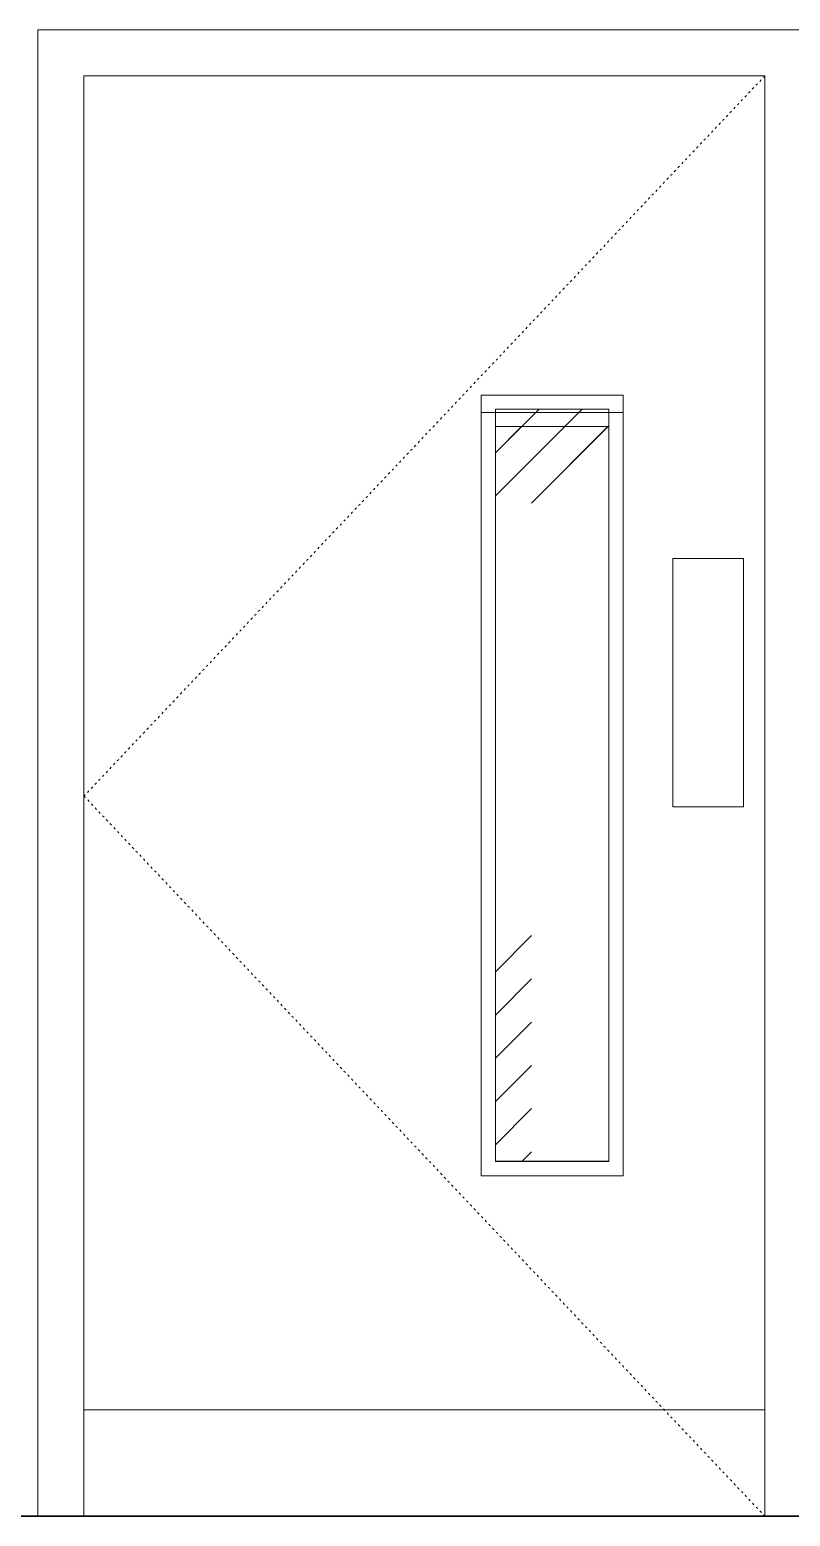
# Model space of a CAD drawing. Header units: millimetres. Extents: x -159872 to 386485, y -250577 to 158966.
# Drawn here: x 227284 to 228356, y -12400 to -10305 of the extents above; entities that cross this region are included whole.
import ezdxf

# ---------------------------------------------------------------- set-up
doc = ezdxf.new("R2010")
doc.units = ezdxf.units.MM
doc.linetypes.add('ISO-03 Dashed Spaced', pattern=[7.62, 3.048, -4.572])
for name, color, linetype, lineweight in [('LDS-elevation', 7, 'Continuous', 9), ('LDS-elevation_Hatch', 7, 'Continuous', 5), ('LDS-ground line', 1, 'Continuous', 35)]:
    doc.layers.add(name, color=color, linetype=linetype, lineweight=lineweight)
pattern_1 = [(-135, (0, 0), (1219.2, 0), [1724.21, -1724.21]), (-135, (0, 61), (1219.2, 0), [2088.397, -1360.022]), (-135, (0, 304.8), (1219.2, 0), [1724.21, -1724.21]), (-135, (0, 365.8), (1219.2, 0), [1525.753, -1922.666]), (-135, (0, 243.8), (1219.2, 0), [431.0523, -431.0523]), (-135, (0, 426.7), (1219.2, 0), [1149.473, -2298.946]), (-135, (0, 487.7), (1219.2, 0), [1149.473, -2298.946]), (-135, (0, 548.6), (1219.2, 0), [1149.473, -2298.946]), (-135, (0, 609.6), (1219.2, 0), [1149.473, -2298.946]), (-135, (0, 182.9), (1219.2, 0), [2298.946, -1149.473]), (-135, (0, 121.9), (1219.2, 0), [2501.586, -946.832])]

# ---------------------------------------------------------------- blocks, each defined once
blk = doc.blocks.new('Group-238')
at = {"layer": 'LDS-elevation_Hatch', "linetype": 'Continuous', "lineweight": 5, "transparency": 33554687}
h = blk.add_hatch(dxfattribs=at)
h.set_pattern_fill('Glass', style=0, pattern_type=2)
h.set_pattern_definition(pattern_1)
h.paths.add_polyline_path([(167266.6, 25593.2), (167426.6, 25593.2), (167426.6, 24557.5), (167266.6, 24557.5)])
at = {"layer": 'LDS-elevation', "color": 7, "linetype": 'Continuous', "lineweight": 13, "transparency": 33554687, "flags": 128}
for points in [[(167246.6, 25613.2), (167446.6, 25613.2), (167446.6, 24537.5), (167246.6, 24537.5)], [(167266.6, 25593.2), (167426.6, 25593.2), (167426.6, 24557.5), (167266.6, 24557.5)]]:
    blk.add_lwpolyline(points, close=True, dxfattribs=at)
blk = doc.blocks.new('Group-239')
at = {"layer": 'LDS-elevation', "color": 7, "transparency": 33554687}
blk.add_blockref('Group-238', (0, 0), dxfattribs=at)
blk = doc.blocks.new('Group-240')
at = {"layer": 'LDS-elevation_Hatch', "linetype": 'Continuous', "lineweight": 5, "transparency": 33554687}
h = blk.add_hatch(dxfattribs=at)
h.set_pattern_fill('Glass', style=0, pattern_type=2)
h.set_pattern_definition(pattern_1)
h.paths.add_polyline_path([(167266.6, 25618), (167426.6, 25618), (167426.6, 24558), (167266.6, 24558)])
at = {"layer": 'LDS-elevation', "color": 7, "linetype": 'Continuous', "lineweight": 13, "transparency": 33554687, "flags": 128}
for points in [[(167246.6, 25637.5), (167446.6, 25637.5), (167446.6, 24537.5), (167246.6, 24537.5)], [(167266.6, 25618), (167426.6, 25618), (167426.6, 24558), (167266.6, 24558)]]:
    blk.add_lwpolyline(points, close=True, dxfattribs=at)
blk = doc.blocks.new('Group-241')
at = {"layer": 'LDS-elevation', "color": 7, "transparency": 33554687}
blk.add_blockref('Group-240', (0, 0), dxfattribs=at)

msp = doc.modelspace()

# ---------------------------------------------------------------- linework, layer by layer
at = {"layer": 'LDS-elevation', "linetype": 'ISO-03 Dashed Spaced', "transparency": 33554687}
for p, q in [((228320.15016, -10370), (227360.17276, -11385)), ((227360.17276, -11385), (228320.15016, -12400))]:
    msp.add_line(p, q, dxfattribs=at)
at = {"layer": 'LDS-elevation', "transparency": 33554687, "flags": 128}
for points in [[(228385.15016, -10305), (227295.17276, -10305), (227295.17276, -12400), (227360.17276, -12400), (227360.17276, -10370), (228320.15016, -10370), (228320.15016, -12400), (228385.15016, -12400)], [(227360.17276, -10370), (228320.15016, -10370), (228320.15016, -12400), (227360.17276, -12400)], [(228190.15016, -11050), (228290.15016, -11050), (228290.15016, -11400), (228190.15016, -11400)], [(227360.17276, -12250), (228320.15016, -12250), (228320.15016, -12400), (227360.17276, -12400)]]:
    msp.add_lwpolyline(points, close=True, dxfattribs=at)
at = {"layer": 'LDS-ground line', "color": 7}
msp.add_line((248462.18077, -12400), (224800, -12400), dxfattribs=at)

# ---------------------------------------------------------------- block references
at = {"layer": 'LDS-elevation', "color": 7, "transparency": 33554687}
for name in ['Group-241', 'Group-239']:
    msp.add_blockref(name, (60673.51323, -36457.51522), dxfattribs=at)

doc.saveas('drawing.dxf')
